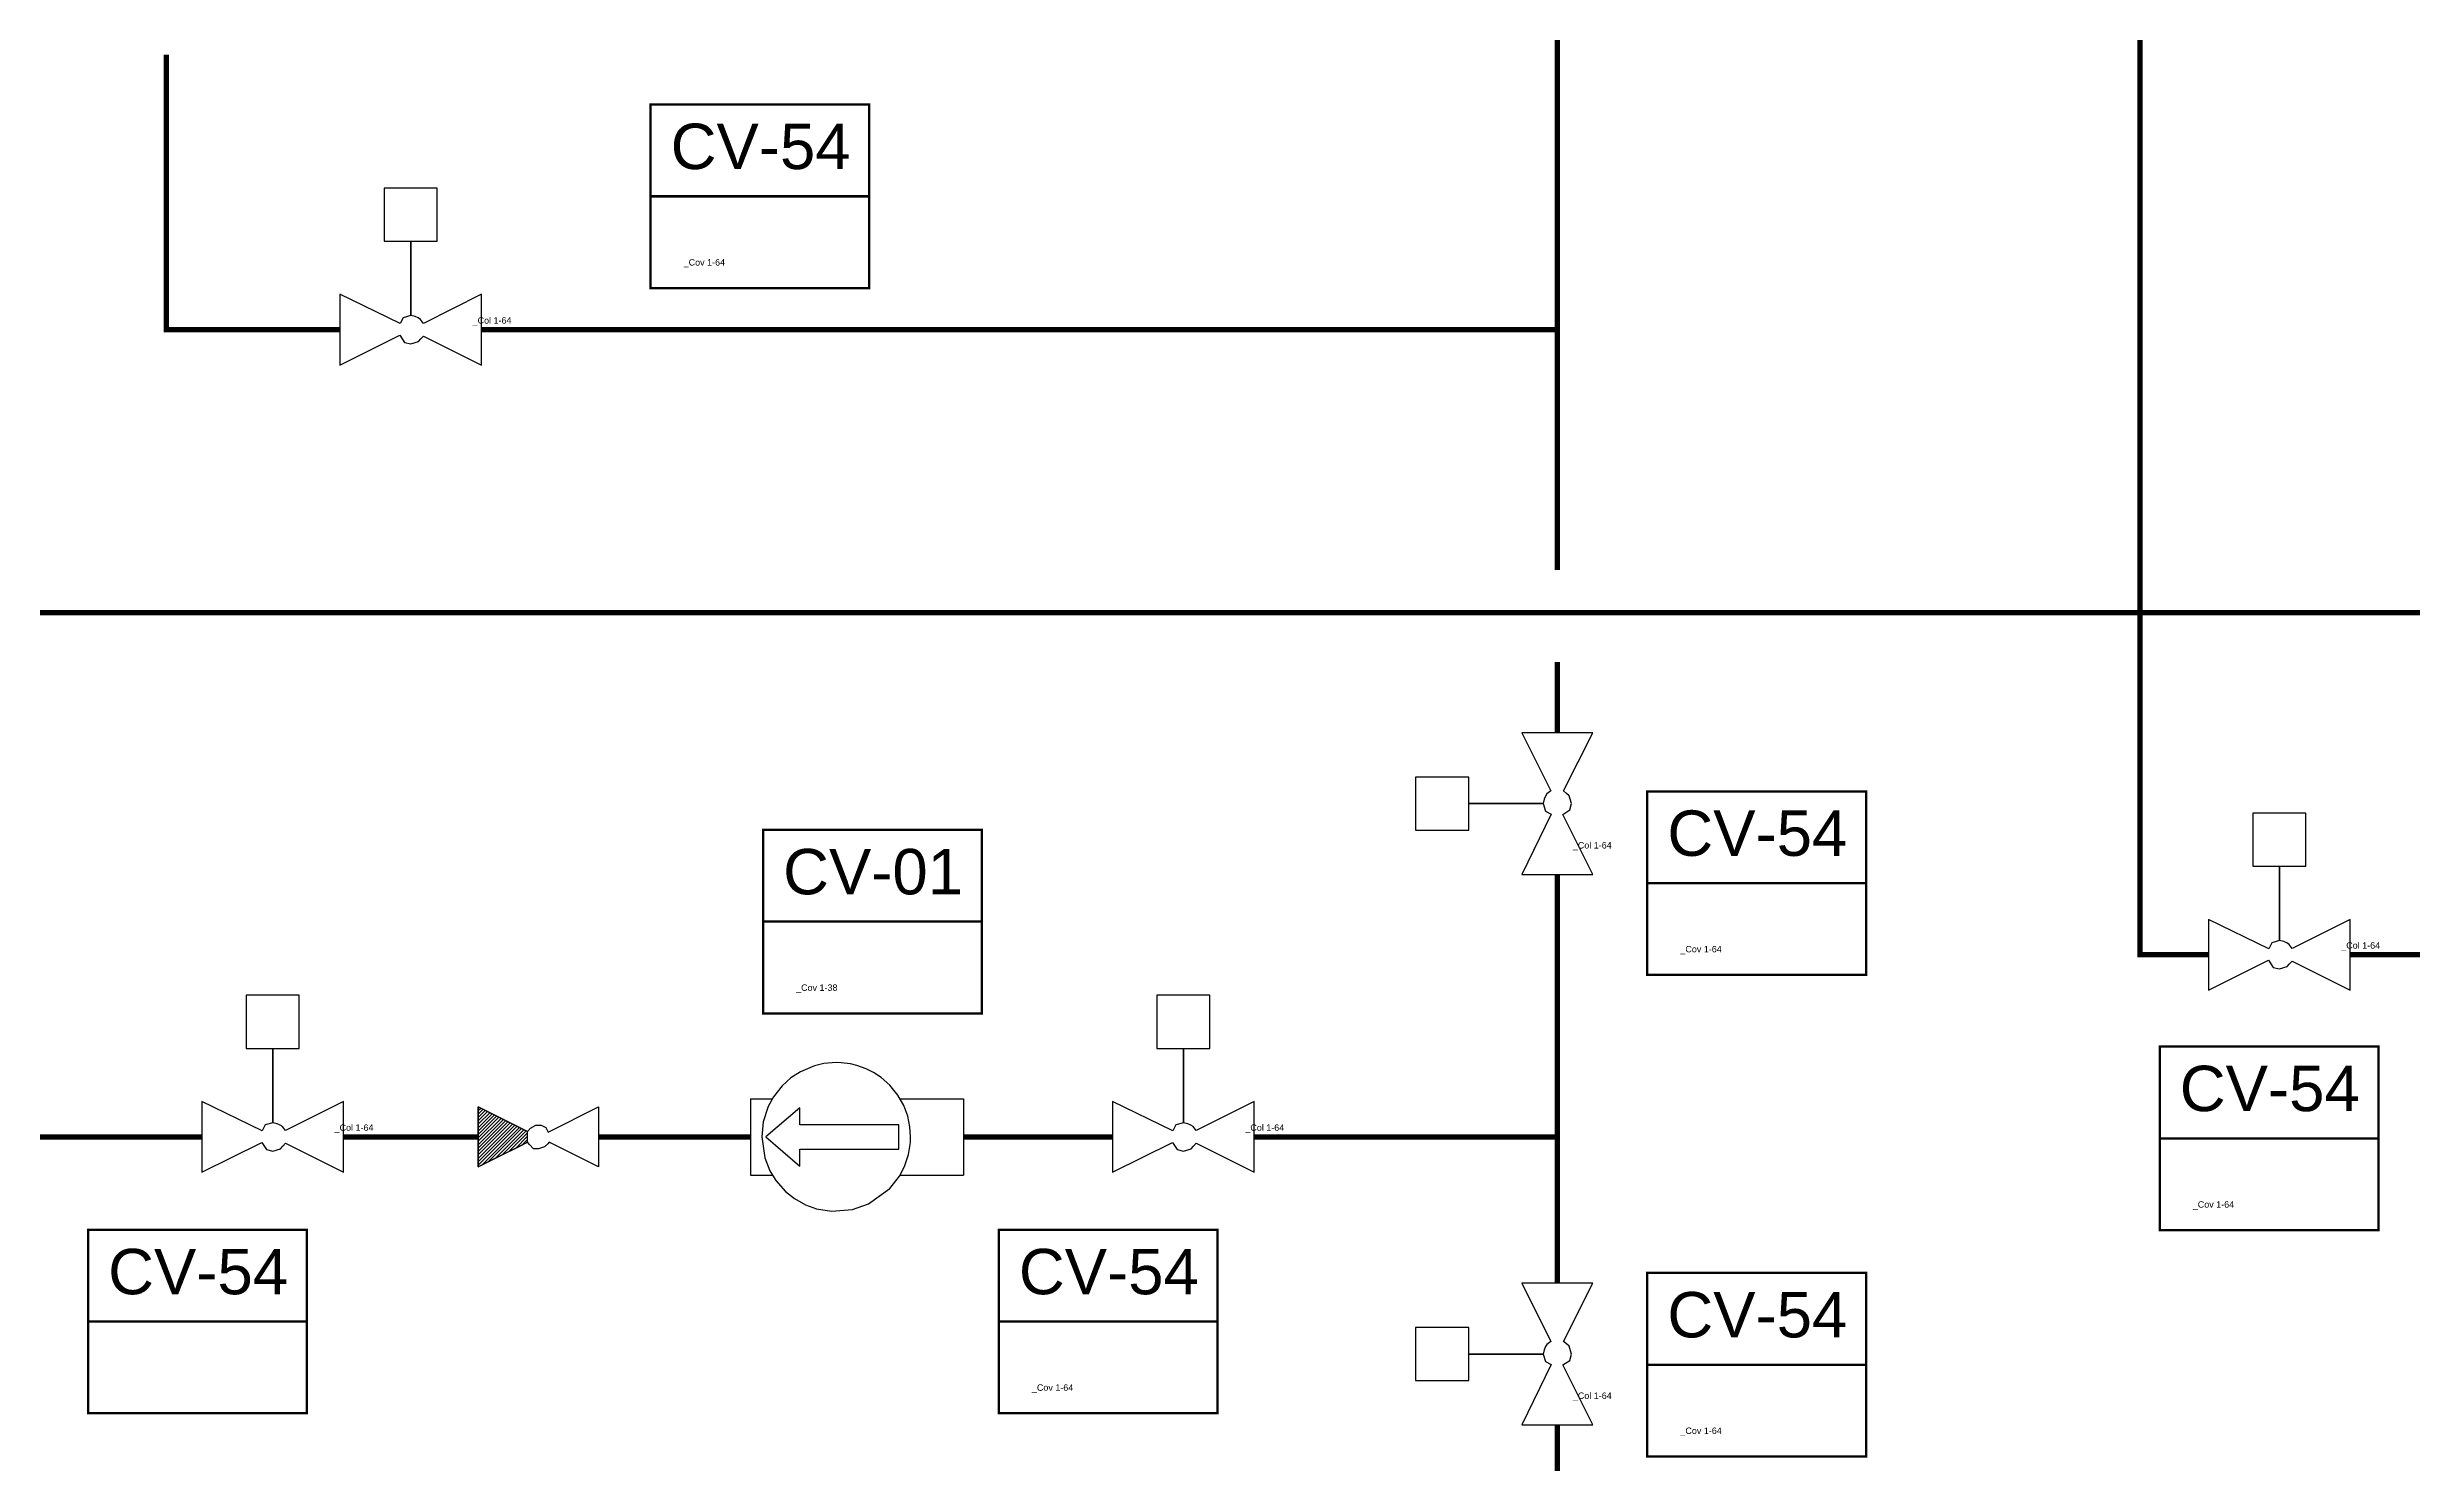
# Model space of a CAD drawing. Header units: millimetres. Extents: x 14456 to 25181, y 36625 to 39656.
# Drawn here: x 15258 to 16143, y 37549 to 38079 of the extents above; entities that cross this region are included whole.
import ezdxf

# ---------------------------------------------------------------- set-up
doc = ezdxf.new("R2010")
doc.units = ezdxf.units.MM
for name, color, linetype in [('Ballast', 80, 'Continuous'), ('Control valve', 11, 'Continuous'), ('Objects not controlled', 40, 'Continuous'), ('Pumps', 130, 'Continuous'), ('Side tanks', 120, 'Continuous')]:
    doc.layers.add(name, color=color, linetype=linetype)
doc.styles.add('Arial', font='arial.ttf', dxfattribs={"height": 50})

msp = doc.modelspace()

# ---------------------------------------------------------------- hatches: boundary and pattern name
at = {"layer": 'Objects not controlled'}
h = msp.add_hatch(dxfattribs=at)
h.set_pattern_fill('ANSI31', color=256, scale=7.2105, angle=-360)
h.set_pattern_definition([(45, (13862.3441, 38317.5487), (-0.6373242, 0.6373242), [])])
h.paths.add_polyline_path([(15419.16, 37659.62), (15437.63, 37668.85), (15437.63, 37672.87), (15419.16, 37682.11)])

# ---------------------------------------------------------------- linework, layer by layer
at = {"layer": 'Ballast', "const_width": 2}
for points in [[(15822.83, 38623.1), (15822.83, 37883.06)], [(16040.79, 38282.44), (16040.79, 37813.2)], [(15367.42, 37972.93), (15302.52, 37972.93), (15302.52, 38075.92)], [(15420.41, 37972.93), (15822.83, 37972.93)], [(18662.24, 37867.05), (18662.24, 37867.05), (14636.16, 37867.05), (14636.16, 37904.69)], [(15822.83, 37848.59), (15822.83, 37822.09)], [(16040.79, 37813.2), (16040.79, 37739.04), (16066.44, 37739.04)], [(15822.83, 37769.1), (15822.83, 37616.12)], [(16119.43, 37739.04), (16168.21, 37739.04), (16170.51, 37741.04), (16170.51, 37737.04), (16168.21, 37739.04)], [(15315.78, 37670.86), (15027.05, 37670.86)], [(15419.16, 37670.86), (15368.78, 37670.86)], [(15520.96, 37670.86), (15464.16, 37670.86)], [(15656.47, 37670.86), (15600.69, 37670.86)], [(15709.46, 37670.86), (15822.83, 37670.86)], [(15822.83, 37563.13), (15822.83, 37490.55), (15716.48, 37490.55)]]:
    msp.add_lwpolyline(points, dxfattribs=at)
at = {"layer": 'Control valve'}
for points in [[(15420.41, 37959.69), (15420.41, 37986.18), (15398.66, 37975.3), (15397.54, 37976.8), (15396.73, 37977.39), (15395.54, 37977.89), (15393.92, 37978.23), (15393.92, 38006.05), (15403.85, 38006.05), (15403.85, 38025.93), (15383.98, 38025.93), (15383.98, 38006.05), (15393.92, 38006.05), (15393.92, 37978.23), (15391.08, 37977.41), (15389.97, 37975.2), (15367.42, 37986.18), (15367.42, 37959.69), (15389.87, 37970.91), (15391.55, 37968.19), (15393.92, 37967.64), (15396.82, 37968.5), (15397.74, 37969.53), (15398.66, 37970.56)], [(15836.08, 37822.09), (15809.58, 37822.09), (15820.46, 37800.33), (15818.96, 37799.22), (15818.38, 37798.4), (15817.87, 37797.22), (15817.53, 37795.59), (15789.71, 37795.59), (15789.71, 37805.53), (15769.84, 37805.53), (15769.84, 37785.66), (15789.71, 37785.66), (15789.71, 37795.59), (15817.53, 37795.59), (15818.35, 37792.75), (15820.57, 37791.65), (15809.58, 37769.1), (15836.08, 37769.1), (15824.85, 37791.54), (15827.57, 37793.22), (15828.13, 37795.59), (15827.26, 37798.49), (15826.23, 37799.41), (15825.2, 37800.33)], [(16119.43, 37725.79), (16119.43, 37752.29), (16097.67, 37741.41), (16096.56, 37742.91), (16095.75, 37743.49), (16094.56, 37744), (16092.93, 37744.34), (16092.93, 37772.16), (16102.87, 37772.16), (16102.87, 37792.03), (16083, 37792.03), (16083, 37772.16), (16092.93, 37772.16), (16092.93, 37744.34), (16090.1, 37743.52), (16088.99, 37741.3), (16066.44, 37752.29), (16066.44, 37725.79), (16088.88, 37737.02), (16090.56, 37734.3), (16092.93, 37733.74), (16095.83, 37734.61), (16096.75, 37735.64), (16097.67, 37736.67)], [(15368.78, 37657.62), (15368.78, 37684.11), (15347.02, 37673.23), (15345.9, 37674.73), (15345.09, 37675.32), (15343.9, 37675.82), (15342.28, 37676.16), (15342.28, 37703.98), (15352.22, 37703.98), (15352.22, 37723.86), (15332.34, 37723.86), (15332.34, 37703.98), (15342.28, 37703.98), (15342.28, 37676.16), (15339.44, 37675.34), (15338.34, 37673.13), (15315.78, 37684.11), (15315.78, 37657.62), (15338.23, 37668.84), (15339.91, 37666.12), (15342.28, 37665.56), (15345.18, 37666.43), (15346.1, 37667.46), (15347.02, 37668.49)], [(15709.46, 37657.62), (15709.46, 37684.11), (15687.71, 37673.23), (15686.59, 37674.73), (15685.78, 37675.32), (15684.59, 37675.82), (15682.97, 37676.16), (15682.97, 37703.98), (15692.9, 37703.98), (15692.9, 37723.86), (15673.03, 37723.86), (15673.03, 37703.98), (15682.97, 37703.98), (15682.97, 37676.16), (15680.13, 37675.34), (15679.02, 37673.13), (15656.47, 37684.11), (15656.47, 37657.62), (15678.92, 37668.84), (15680.6, 37666.12), (15682.97, 37665.56), (15685.87, 37666.43), (15686.79, 37667.46), (15687.71, 37668.49)], [(15836.08, 37616.12), (15809.58, 37616.12), (15820.46, 37594.37), (15818.96, 37593.25), (15818.38, 37592.44), (15817.87, 37591.25), (15817.53, 37589.63), (15789.71, 37589.63), (15789.71, 37599.56), (15769.84, 37599.56), (15769.84, 37579.69), (15789.71, 37579.69), (15789.71, 37589.63), (15817.53, 37589.63), (15818.35, 37586.79), (15820.57, 37585.68), (15809.58, 37563.13), (15836.08, 37563.13), (15824.85, 37585.58), (15827.57, 37587.26), (15828.13, 37589.63), (15827.26, 37592.53), (15826.23, 37593.45), (15825.2, 37594.37)]]:
    msp.add_lwpolyline(points, close=True, dxfattribs=at)
at = {"layer": 'Objects not controlled'}
msp.add_lwpolyline([(15419.16, 37659.62), (15419.16, 37682.11), (15437.64, 37672.88), (15438.78, 37674.11), (15440.67, 37675.25), (15442.76, 37675.23), (15444.47, 37674.38), (15445.31, 37672.69), (15464.16, 37682.11), (15464.16, 37659.62), (15445.68, 37668.85), (15445.22, 37668.23), (15443.96, 37667.12), (15441.66, 37666.36), (15439.84, 37666.36), (15438.4, 37667.99), (15437.63, 37668.85), (15435.34, 37667.71), (15431.85, 37665.96), (15428.4, 37664.23), (15419.16, 37659.62)], dxfattribs=at)
msp.add_lwpolyline([(15437.63, 37668.85), (15437.63, 37672.87), (15419.16, 37682.11), (15419.16, 37659.62), (15437.63, 37668.85)], close=True, dxfattribs=at)
at = {"layer": 'Pumps'}
msp.add_lwpolyline([(15580.92, 37670.86), (15580.66, 37674.68), (15579.83, 37678.6), (15578.34, 37682.59), (15576.1, 37686.52), (15573.11, 37690.21), (15569.85, 37693.1), (15567.01, 37694.98), (15564.29, 37696.35), (15560.81, 37697.61), (15558.45, 37698.19), (15554.97, 37698.65), (15553.08, 37698.78), (15548.42, 37698.32), (15544.91, 37697.48), (15539.67, 37695.27), (15536.15, 37692.97), (15532.82, 37689.97), (15529.59, 37685.83), (15527.68, 37682.29), (15525.81, 37676.49), (15525.23, 37670.86), (15526.34, 37663.07), (15528.26, 37658.23), (15530.49, 37654.58), (15534.11, 37650.47), (15537.52, 37647.77), (15541.65, 37645.47), (15545.71, 37644.01), (15551.32, 37643.07), (15559.23, 37643.71), (15565.2, 37645.79), (15573.2, 37651.62), (15576.77, 37656.23), (15578.64, 37659.82), (15580.14, 37664.3), (15580.85, 37668.77), (15580.92, 37670.86)], close=True, dxfattribs=at)
for points in [[(15520.96, 37685.12), (15529.21, 37685.12)], [(15520.96, 37685.12), (15520.96, 37656.61)], [(15576.45, 37675.39), (15539.46, 37675.39), (15539.46, 37681.79), (15526.79, 37670.86), (15539.46, 37659.94), (15539.46, 37666.34), (15576.45, 37666.34), (15576.45, 37675.39)], [(15576.9, 37685.12), (15600.69, 37685.12)], [(15600.69, 37685.12), (15600.69, 37656.61)], [(15520.96, 37656.61), (15529.25, 37656.61)], [(15576.97, 37656.61), (15600.69, 37656.61)]]:
    msp.add_lwpolyline(points, dxfattribs=at)
at = {"layer": 'Side tanks', "const_width": 0.875}
for points in [[(15565.46, 38057.19), (15483.65, 38057.19), (15483.65, 38022.85), (15565.46, 38022.85), (15565.46, 38057.19)], [(15565.46, 38022.85), (15483.65, 38022.85), (15483.65, 37988.52), (15565.46, 37988.52), (15565.46, 38022.85)], [(15938.32, 37800.18), (15856.5, 37800.18), (15856.5, 37765.85), (15938.32, 37765.85), (15938.32, 37800.18)], [(15607.53, 37785.78), (15525.71, 37785.78), (15525.71, 37751.44), (15607.53, 37751.44), (15607.53, 37785.78)], [(15938.32, 37765.85), (15856.5, 37765.85), (15856.5, 37731.51), (15938.32, 37731.51), (15938.32, 37765.85)], [(15607.53, 37751.44), (15525.71, 37751.44), (15525.71, 37717.11), (15607.53, 37717.11), (15607.53, 37751.44)], [(16129.99, 37704.65), (16048.18, 37704.65), (16048.18, 37670.32), (16129.99, 37670.32), (16129.99, 37704.65)], [(16129.99, 37670.32), (16048.18, 37670.32), (16048.18, 37635.98), (16129.99, 37635.98), (16129.99, 37670.32)], [(15355.04, 37636.12), (15273.22, 37636.12), (15273.22, 37601.78), (15355.04, 37601.78), (15355.04, 37636.12)], [(15695.73, 37636.12), (15613.91, 37636.12), (15613.91, 37601.78), (15695.73, 37601.78), (15695.73, 37636.12)], [(15938.32, 37619.98), (15856.5, 37619.98), (15856.5, 37585.64), (15938.32, 37585.64), (15938.32, 37619.98)], [(15355.04, 37601.78), (15273.22, 37601.78), (15273.22, 37567.45), (15355.04, 37567.45), (15355.04, 37601.78)], [(15695.73, 37601.78), (15613.91, 37601.78), (15613.91, 37567.45), (15695.73, 37567.45), (15695.73, 37601.78)], [(15938.32, 37585.64), (15856.5, 37585.64), (15856.5, 37551.31), (15938.32, 37551.31), (15938.32, 37585.64)]]:
    msp.add_lwpolyline(points, dxfattribs=at)

# ---------------------------------------------------------------- texts
at = {"layer": 'Ballast', "linetype": 'Continuous', "style": 'Arial'}
for s, p in [('_Cov 1-64', (15496.02, 37996.94)), ('_Col 1-64', (15417.07, 37975.22)), ('_Col 1-64', (15828.64, 37778.8)), ('_Cov 1-64', (15868.88, 37739.93)), ('_Col 1-64', (16116.09, 37741.33)), ('_Cov 1-38', (15538.08, 37725.53)), ('_Col 1-64', (15365.44, 37673.15)), ('_Col 1-64', (15706.13, 37673.15)), ('_Cov 1-64', (16060.55, 37644.4)), ('_Cov 1-64', (15626.29, 37575.87)), ('_Col 1-64', (15828.64, 37572.83)), ('_Cov 1-64', (15868.88, 37559.73))]:
    msp.add_text(s, height=2.4, dxfattribs=at).set_placement(p)
at = {"layer": 'Ballast', "linetype": 'Continuous', "char_height": 17, "width": 60.9533, "attachment_point": 1, "style": 'Arial'}
for s, insert in [('CV-54', (15491.15, 38050.05)), ('CV-54', (15864, 37793.04)), ('CV-01', (15533.21, 37778.64)), ('CV-54', (16055.68, 37697.51)), ('CV-54', (15280.72, 37628.98)), ('CV-54', (15621.41, 37628.98)), ('CV-54', (15864, 37612.84))]:
    msp.add_mtext(s, dxfattribs=dict(at, insert=insert))

doc.saveas('drawing.dxf')
